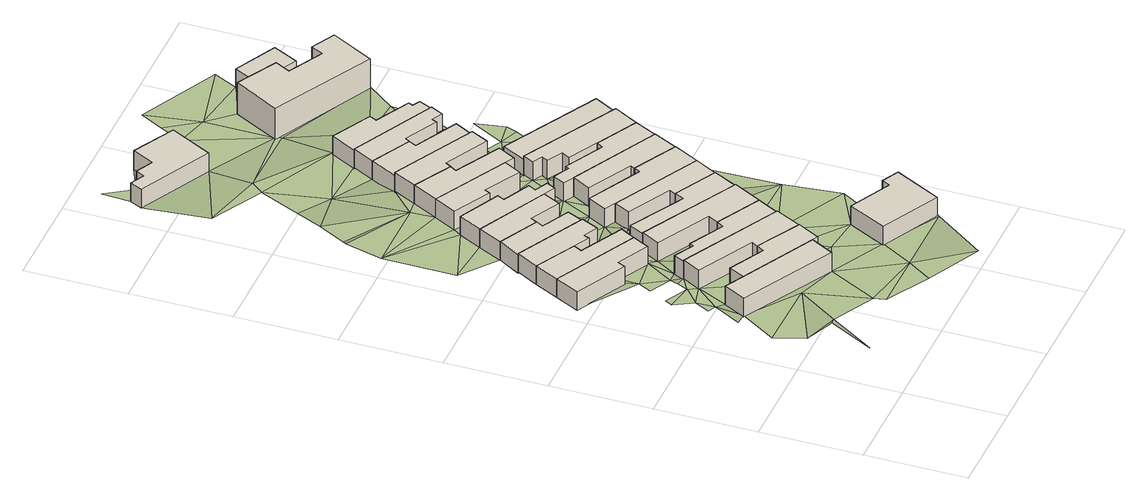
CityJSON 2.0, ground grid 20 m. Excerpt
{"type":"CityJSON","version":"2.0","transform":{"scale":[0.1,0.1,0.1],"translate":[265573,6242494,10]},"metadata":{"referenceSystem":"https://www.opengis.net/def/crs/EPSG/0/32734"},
"CityObjects":{
"building1":{"type":"Building","attributes":{"address":"56 Kingsley Road Salt River Cape Town","building":"house","building:levels":1,"building_height":4.1,"plus_code":"4FRW3F97+8JJ","ground_height":13.78,"roof_height":17.88},"geometry":[{"type":"Solid","lod":"1","boundaries":[[[[0,1,2,3]],[[1,4,5,2]],[[4,6,7,5]],[[6,8,9,7]],[[8,0,3,9]],[[3,2,5,7,9]],[[8,6,4,1,0]]]]}]},
"building2":{"type":"Building","attributes":{"address":"51 Goldsmith Road Salt River Cape Town","building":"house","building:levels":1,"building_height":4.1,"plus_code":"4FRW3F97+CHV","ground_height":13.04,"roof_height":17.14},"geometry":[{"type":"Solid","lod":"1","boundaries":[[[[10,11,12,13]],[[11,14,15,12]],[[14,16,17,15]],[[16,18,19,17]],[[18,20,21,19]],[[20,10,13,21]],[[13,12,15,17,19,21]],[[20,18,16,14,11,10]]]]}]},
"building3":{"type":"Building","attributes":{"address":"49 Goldsmith Road Salt River Cape Town","building":"house","building:levels":1,"building_height":4.1,"plus_code":"4FRW3F97+FH5","ground_height":13.04,"roof_height":17.14},"geometry":[{"type":"Solid","lod":"1","boundaries":[[[[22,10,13,23]],[[10,20,21,13]],[[20,24,25,21]],[[24,26,27,25]],[[26,28,29,27]],[[28,22,23,29]],[[23,13,21,25,27,29]],[[28,26,24,20,10,22]]]]}]},
"building4":{"type":"Building","attributes":{"address":"54 Kingsley Road Salt River Cape Town","building":"house","building:levels":1,"building_height":4.1,"plus_code":"4FRW3F97+8JW","ground_height":13.78,"roof_height":17.88},"geometry":[{"type":"Solid","lod":"1","boundaries":[[[[1,0,3,2]],[[0,30,31,3]],[[30,32,33,31]],[[32,34,35,33]],[[34,36,37,35]],[[36,38,39,37]],[[38,1,2,39]],[[2,3,31,33,35,37,39]],[[38,36,34,32,30,0,1]]]]}]},
"building5":{"type":"Building","attributes":{"address":"47 Goldsmith Road Salt River Cape Town","building":"house","building:levels":1,"building_height":4.1,"plus_code":"4FRW3F97+FHH","ground_height":13.04,"roof_height":17.14},"geometry":[{"type":"Solid","lod":"1","boundaries":[[[[40,22,23,41]],[[22,28,29,23]],[[28,42,43,29]],[[42,44,45,43]],[[44,46,47,45]],[[46,48,49,47]],[[48,40,41,49]],[[41,23,29,43,45,47,49]],[[48,46,44,42,28,22,40]]]]}]},
"building6":{"type":"Building","attributes":{"address":"52 Kingsley Road Salt River Cape Town","building":"house","building:levels":1,"building_height":4.1,"plus_code":"4FRW3F97+9JG","ground_height":13.74,"roof_height":17.84},"geometry":[{"type":"Solid","lod":"1","boundaries":[[[[50,51,52,53]],[[51,54,55,52]],[[54,56,57,55]],[[56,58,59,57]],[[58,60,61,59]],[[60,50,53,61]],[[53,52,55,57,59,61]],[[60,58,56,54,51,50]]]]}]},
"building7":{"type":"Building","attributes":{"address":"45 Goldsmith Road Salt River Cape Town","building":"house","building:levels":1,"building_height":4.1,"plus_code":"4FRW3F97+FJR","ground_height":12.68,"roof_height":16.78},"geometry":[{"type":"Solid","lod":"1","boundaries":[[[[62,63,64,65]],[[63,66,67,64]],[[66,68,69,67]],[[68,70,71,69]],[[70,72,73,71]],[[72,62,65,73]],[[65,64,67,69,71,73]],[[72,70,68,66,63,62]]]]}]},
"building8":{"type":"Building","attributes":{"address":"50 Kingsley Road Salt River Cape Town","building":"house","building:levels":1,"building_height":4.1,"plus_code":"4FRW3F97+9MC","ground_height":13.38,"roof_height":17.48},"geometry":[{"type":"Solid","lod":"1","boundaries":[[[[74,75,76,77]],[[75,78,79,76]],[[78,80,81,79]],[[80,82,83,81]],[[82,84,85,83]],[[84,86,87,85]],[[86,88,89,87]],[[88,74,77,89]],[[77,76,79,81,83,85,87,89]],[[88,86,84,82,80,78,75,74]]]]}]},
"building9":{"type":"Building","attributes":{"address":"43 Goldsmith Road Salt River Cape Town","building":"house","building:levels":1,"building_height":4.1,"plus_code":"4FRW3F97+GJ7","ground_height":12.65,"roof_height":16.75},"geometry":[{"type":"Solid","lod":"1","boundaries":[[[[90,91,92,93]],[[91,94,95,92]],[[94,96,97,95]],[[96,98,99,97]],[[98,100,101,99]],[[100,90,93,101]],[[93,92,95,97,99,101]],[[100,98,96,94,91,90]]]]}]},
"building10":{"type":"Building","attributes":{"address":"48 Kingsley Road Salt River Cape Town","building":"house","building:levels":1,"building_height":4.1,"plus_code":"4FRW3F97+CM2","ground_height":13.38,"roof_height":17.48},"geometry":[{"type":"Solid","lod":"1","boundaries":[[[[75,102,103,76]],[[102,104,105,103]],[[104,106,107,105]],[[106,108,109,107]],[[108,78,79,109]],[[78,75,76,79]],[[76,103,105,107,109,79]],[[78,108,106,104,102,75]]]]}]},
"building11":{"type":"Building","attributes":{"address":"41 Goldsmith Road Salt River Cape Town","building":"house","building:levels":1,"building_height":4.1,"plus_code":"4FRW3F97+GJG","ground_height":12.65,"roof_height":16.75},"geometry":[{"type":"Solid","lod":"1","boundaries":[[[[90,100,101,93]],[[100,110,111,101]],[[110,112,113,111]],[[112,114,115,113]],[[114,116,117,115]],[[116,118,119,117]],[[118,120,121,119]],[[120,122,123,121]],[[122,90,93,123]],[[93,101,111,113,115,117,119,121,123]],[[122,120,118,116,114,112,110,100,90]]]]}]},
"building12":{"type":"Building","attributes":{"address":"46 Kingsley Road Salt River Cape Town","building":"house","building:levels":1,"building_height":4.1,"plus_code":"4FRW3F97+CM8","ground_height":13.12,"roof_height":17.22},"geometry":[{"type":"Solid","lod":"1","boundaries":[[[[124,125,126,127]],[[125,128,129,126]],[[128,130,131,129]],[[130,132,133,131]],[[132,134,135,133]],[[134,124,127,135]],[[127,126,129,131,133,135]],[[134,132,130,128,125,124]]]]}]},
"building13":{"type":"Building","attributes":{"address":"39 Kingsley Road Salt River Cape Town","building":"house","building:levels":1,"building_height":4.1,"plus_code":"4FRW3F97+7PV","ground_height":13.7,"roof_height":17.8},"geometry":[{"type":"Solid","lod":"1","boundaries":[[[[136,137,138,139]],[[137,140,141,138]],[[140,142,143,141]],[[142,144,145,143]],[[144,146,147,145]],[[146,136,139,147]],[[139,138,141,143,145,147]],[[146,144,142,140,137,136]]]]}]},
"building14":{"type":"Building","attributes":{"address":"39 Goldsmith Road Salt River Cape Town","building":"house","building:levels":1,"building_height":4.1,"plus_code":"4FRW3F97+GJX","ground_height":12.65,"roof_height":16.75},"geometry":[{"type":"Solid","lod":"1","boundaries":[[[[148,149,150,151]],[[149,152,153,150]],[[152,154,155,153]],[[154,156,157,155]],[[156,158,159,157]],[[158,148,151,159]],[[151,150,153,155,157,159]],[[158,156,154,152,149,148]]]]}]},
"building15":{"type":"Building","attributes":{"address":"44 Kingsley Road Salt River Cape Town","building":"house","building:levels":1,"building_height":4.1,"plus_code":"4FRW3F97+CMP","ground_height":13.04,"roof_height":17.14},"geometry":[{"type":"Solid","lod":"1","boundaries":[[[[160,161,162,163]],[[161,164,165,162]],[[164,166,167,165]],[[166,168,169,167]],[[168,170,171,169]],[[170,160,163,171]],[[163,162,165,167,169,171]],[[170,168,166,164,161,160]]]]}]},
"building16":{"type":"Building","attributes":{"address":"42 Kingsley Road Salt River Cape Town","building":"house","building:levels":1,"building_height":4.1,"plus_code":"4FRW3F97+FM5","ground_height":13.04,"roof_height":17.14},"geometry":[{"type":"Solid","lod":"1","boundaries":[[[[161,172,173,162]],[[172,174,175,173]],[[174,176,177,175]],[[176,178,179,177]],[[178,180,181,179]],[[180,164,165,181]],[[164,161,162,165]],[[162,173,175,177,179,181,165]],[[164,180,178,176,174,172,161]]]]}]},
"building17":{"type":"Building","attributes":{"address":"37 Goldsmith Road Salt River Cape Town","building":"house","building:levels":1,"building_height":4.1,"plus_code":"4FRW3F97+HM6","ground_height":12.65,"roof_height":16.75},"geometry":[{"type":"Solid","lod":"1","boundaries":[[[[182,148,151,183]],[[148,158,159,151]],[[158,184,185,159]],[[184,186,187,185]],[[186,188,189,187]],[[188,190,191,189]],[[190,182,183,191]],[[183,151,159,185,187,189,191]],[[190,188,186,184,158,148,182]]]]}]},
"building18":{"type":"Building","attributes":{"address":"28 Goldsmith Road Salt River Cape Town","building":"house","building:levels":1,"building_height":4.1,"plus_code":"4FRW3F97+PJV","ground_height":10.99,"roof_height":15.09},"geometry":[{"type":"Solid","lod":"1","boundaries":[[[[192,193,194,195]],[[193,196,197,194]],[[196,198,199,197]],[[198,200,201,199]],[[200,202,203,201]],[[202,204,205,203]],[[204,206,207,205]],[[206,192,195,207]],[[195,194,197,199,201,203,205,207]],[[206,204,202,200,198,196,193,192]]]]}]},
"building19":{"type":"Building","attributes":{"address":"35 Goldsmith Road Salt River Cape Town","building":"house","building:levels":1,"building_height":4.1,"plus_code":"4FRW3F97+HMM","ground_height":12.65,"roof_height":16.75},"geometry":[{"type":"Solid","lod":"1","boundaries":[[[[208,182,183,209]],[[182,190,191,183]],[[190,210,211,191]],[[210,212,213,211]],[[212,214,215,213]],[[214,208,209,215]],[[209,183,191,211,213,215]],[[214,212,210,190,182,208]]]]}]},
"building20":{"type":"Building","attributes":{"address":"40 Kingsley Road Salt River Cape Town","building":"house","building:levels":1,"building_height":4.1,"plus_code":"4FRW3F97+FPC","ground_height":12.95,"roof_height":17.05},"geometry":[{"type":"Solid","lod":"1","boundaries":[[[[216,217,218,219]],[[217,220,221,218]],[[220,222,223,221]],[[222,224,225,223]],[[224,226,227,225]],[[226,216,219,227]],[[219,218,221,223,225,227]],[[226,224,222,220,217,216]]]]}]},
"building21":{"type":"Building","attributes":{"address":"38 Kingsley Road Salt River Cape Town","building":"house","building:levels":1,"building_height":4.1,"plus_code":"4FRW3F97+FPM","ground_height":12.76,"roof_height":16.86},"geometry":[{"type":"Solid","lod":"1","boundaries":[[[[228,229,230,231]],[[229,232,233,230]],[[232,234,235,233]],[[234,236,237,235]],[[236,238,239,237]],[[238,240,241,239]],[[240,242,243,241]],[[242,244,245,243]],[[244,228,231,245]],[[231,230,233,235,237,239,241,243,245]],[[244,242,240,238,236,234,232,229,228]]]]}]},
"building22":{"type":"Building","attributes":{"address":"33 Goldsmith Road Salt River Cape Town","building":"house","building:levels":1,"building_height":4.1,"plus_code":"4FRW3F97+HMW","ground_height":11.87,"roof_height":15.97},"geometry":[{"type":"Solid","lod":"1","boundaries":[[[[246,247,248,249]],[[247,250,251,248]],[[250,252,253,251]],[[252,254,255,253]],[[254,256,257,255]],[[256,246,249,257]],[[249,248,251,253,255,257]],[[256,254,252,250,247,246]]]]}]},
"building23":{"type":"Building","attributes":{"address":"36 Kingsley Road Salt River Cape Town","building":"house","building:levels":1,"building_height":4.1,"plus_code":"4FRW3F97+GP3","ground_height":12.76,"roof_height":16.86},"geometry":[{"type":"Solid","lod":"1","boundaries":[[[[229,258,259,230]],[[258,260,261,259]],[[260,262,263,261]],[[262,264,265,263]],[[264,266,267,265]],[[266,268,269,267]],[[268,270,271,269]],[[270,232,233,271]],[[232,229,230,233]],[[230,259,261,263,265,267,269,271,233]],[[232,270,268,266,264,262,260,258,229]]]]}]},
"building24":{"type":"Building","attributes":{"address":"31 Goldsmith Road Salt River Cape Town","building":"house","building:levels":1,"building_height":4.1,"plus_code":"4FRW3F97+JM8","ground_height":11.87,"roof_height":15.97},"geometry":[{"type":"Solid","lod":"1","boundaries":[[[[272,246,249,273]],[[246,256,257,249]],[[256,274,275,257]],[[274,276,277,275]],[[276,278,279,277]],[[278,280,281,279]],[[280,282,283,281]],[[282,272,273,283]],[[273,249,257,275,277,279,281,283]],[[282,280,278,276,274,256,246,272]]]]}]},
"building25":{"type":"Building","attributes":{"address":"29 Goldsmith Road Salt River Cape Town","building":"house","building:levels":1,"building_height":4.1,"plus_code":"4FRW3F97+JMQ","ground_height":11.59,"roof_height":15.69},"geometry":[{"type":"Solid","lod":"1","boundaries":[[[[284,285,286,287]],[[285,288,289,286]],[[288,290,291,289]],[[290,292,293,291]],[[292,294,295,293]],[[294,296,297,295]],[[296,298,299,297]],[[298,284,287,299]],[[287,286,289,291,293,295,297,299]],[[298,296,294,292,290,288,285,284]]]]}]},
"building26":{"type":"Building","attributes":{"address":"34 Kingsley Road Salt River Cape Town","building":"house","building:levels":1,"building_height":4.1,"plus_code":"4FRW3F97+GPG","ground_height":12.04,"roof_height":16.14},"geometry":[{"type":"Solid","lod":"1","boundaries":[[[[300,301,302,303]],[[301,304,305,302]],[[304,306,307,305]],[[306,300,303,307]],[[303,302,305,307]],[[306,304,301,300]]]]}]},
"building27":{"type":"Building","attributes":{"address":"25 Tennyson Street Salt River Cape Town","building":"apartments","building:levels":2,"building:flats":"3","building_height":6.9,"plus_code":"4FRW3F97+MPV","ground_height":10.92,"roof_height":17.82},"geometry":[{"type":"Solid","lod":"1","boundaries":[[[[308,309,310,311]],[[309,312,313,310]],[[312,314,315,313]],[[314,316,317,315]],[[316,318,319,317]],[[318,320,321,319]],[[320,322,323,321]],[[322,308,311,323]],[[311,310,313,315,317,319,321,323]],[[322,320,318,316,314,312,309,308]]]]}]},
"building28":{"type":"Building","attributes":{"address":"25 Goldsmith Road Salt River Cape Town","building":"house","building:levels":1,"building_height":4.1,"plus_code":"4FRW3F97+PPH","ground_height":10.77,"roof_height":14.87},"geometry":[{"type":"Solid","lod":"1","boundaries":[[[[324,325,326,327]],[[325,328,329,326]],[[328,330,331,329]],[[330,324,327,331]],[[327,326,329,331]],[[330,328,325,324]]]]}]},
"terrain1":{"type":"TINRelief","geometry":[{"type":"CompositeSurface","lod":"1","boundaries":[[[332,333,334]],[[332,335,333]],[[335,336,337]],[[338,339,340]],[[336,335,332]],[[337,336,340]],[[340,4,338]],[[341,342,338]],[[332,343,336]],[[344,341,345]],[[346,338,4]],[[344,345,347]],[[346,341,338]],[[1,38,4]],[[345,341,346]],[[348,349,350]],[[346,4,38]],[[8,340,336]],[[351,345,346]],[[352,353,348]],[[345,351,354]],[[349,348,355]],[[336,343,8]],[[343,356,357]],[[351,353,354]],[[358,346,38]],[[86,353,351]],[[348,359,355]],[[353,359,348]],[[356,360,357]],[[353,86,359]],[[343,357,8]],[[34,38,36]],[[34,358,38]],[[106,359,86]],[[86,361,362]],[[106,86,362]],[[363,62,90]],[[364,365,366]],[[359,106,367]],[[363,122,368]],[[367,369,359]],[[365,364,370]],[[367,106,104]],[[8,30,0]],[[357,360,371]],[[122,363,90]],[[104,369,367]],[[357,372,8]],[[365,373,374]],[[8,375,30]],[[106,362,376]],[[365,370,373]],[[369,104,377]],[[8,372,375]],[[370,369,377]],[[362,378,379]],[[149,368,122]],[[368,380,381]],[[376,362,379]],[[32,30,375]],[[368,149,148]],[[382,373,370]],[[383,370,377]],[[381,380,384]],[[385,386,387]],[[388,373,382]],[[387,386,389]],[[371,390,357]],[[148,380,368]],[[382,370,383]],[[357,390,372]],[[384,380,391]],[[32,375,136]],[[375,372,136]],[[389,386,392]],[[149,122,152]],[[386,388,178]],[[377,393,383]],[[388,382,178]],[[136,51,32]],[[382,383,164]],[[377,394,393]],[[178,392,386]],[[152,122,120]],[[395,396,391]],[[395,391,380]],[[397,372,390]],[[182,380,148]],[[398,383,393]],[[152,120,154]],[[392,178,399]],[[400,120,118]],[[392,401,402]],[[393,394,403]],[[51,136,404]],[[401,392,399]],[[403,398,393]],[[405,399,178]],[[208,380,182]],[[396,395,406]],[[407,206,204]],[[51,408,409]],[[410,154,120]],[[208,395,380]],[[411,412,400]],[[407,406,413]],[[414,136,146]],[[400,410,120]],[[415,202,198]],[[178,176,405]],[[202,200,198]],[[399,412,401]],[[404,136,414]],[[399,405,416]],[[399,240,412]],[[412,410,400]],[[206,407,413]],[[408,417,409]],[[404,408,51]],[[412,240,410]],[[395,208,246]],[[176,174,405]],[[174,418,405]],[[410,240,262]],[[419,420,240]],[[198,196,193]],[[417,408,125]],[[266,240,420]],[[395,421,406]],[[422,410,423]],[[246,272,395]],[[262,423,410]],[[240,266,262]],[[424,425,426]],[[413,406,421]],[[422,423,427]],[[260,423,262]],[[266,420,428]],[[427,423,260]],[[264,262,266]],[[429,430,426]],[[272,421,395]],[[125,408,431]],[[266,428,268]],[[432,125,431]],[[420,433,428]],[[429,426,425]],[[427,260,434]],[[425,427,434]],[[435,206,413]],[[436,193,437]],[[438,432,431]],[[439,428,433]],[[437,193,192]],[[434,429,425]],[[440,413,421]],[[206,441,192]],[[442,429,434]],[[435,413,440]],[[443,444,445]],[[441,437,192]],[[446,429,442]],[[206,435,441]],[[443,445,447]],[[442,434,448]],[[449,448,434]],[[444,450,445]],[[446,442,450]],[[451,440,421]],[[450,442,452]],[[449,453,448]],[[449,434,301]],[[445,450,452]],[[441,435,454]],[[445,452,455]],[[454,456,441]],[[453,457,448]],[[442,458,452]],[[448,457,459]],[[292,451,460]],[[435,308,454]],[[456,454,461]],[[462,452,458]],[[440,463,435]],[[463,440,451]],[[292,464,451]],[[288,292,290]],[[288,462,458]],[[288,458,292]],[[292,458,464]],[[324,454,308]],[[464,463,451]],[[465,461,454]],[[325,308,466]],[[325,324,308]],[[454,324,465]],[[467,466,468]],[[325,466,467]]]}]}
},
"vertices":[
[289,279,38],[141,356,38],[141,356,79],[289,279,79],[103,376,38],[103,376,79],[79,332,38],[79,332,79],[264,233,38],[264,233,79],
[29,669,30],[4,621,30],[4,621,71],[29,669,71],[106,568,30],[106,568,71],[114,584,30],[114,584,71],[177,551,30],[177,551,71],[194,584,30],[194,584,71],
[53,717,30],[53,717,71],[210,613,30],[210,613,71],[124,658,30],[124,658,71],[133,675,30],[133,675,71],
[300,273,38],[300,273,79],[324,317,38],[324,317,79],[237,365,38],[237,365,79],[228,350,38],[228,350,79],[157,387,38],[157,387,79],
[77,760,30],[77,760,71],[164,658,30],[164,658,71],[169,669,30],[169,669,71],[198,655,30],[198,655,71],[214,689,30],[214,689,71],
[324,317,37],[350,369,37],[350,369,78],[324,317,78],[152,473,37],[152,473,78],[132,437,37],[132,437,78],[244,377,37],[244,377,78],[237,365,37],[237,365,78],
[103,804,27],[77,760,27],[77,760,68],[103,804,68],[214,689,27],[214,689,68],[229,722,27],[229,722,68],[174,750,27],[174,750,68],[182,764,27],[182,764,68],
[350,369,34],[373,412,34],[373,412,75],[350,369,75],[284,459,34],[284,459,75],[276,445,34],[276,445,75],[206,482,34],[206,482,75],[202,474,34],[202,474,75],[163,495,34],[163,495,75],[152,473,34],[152,473,75],
[127,852,26],[103,804,26],[103,804,67],[127,852,67],[182,764,26],[182,764,67],[189,777,26],[189,777,67],[249,746,26],[249,746,67],[267,782,26],[267,782,67],
[403,468,34],[403,468,75],[208,572,34],[208,572,75],[188,536,34],[188,536,75],[295,479,34],[295,479,75],
[290,770,26],[290,770,67],[299,788,26],[299,788,67],[273,801,26],[273,801,67],[281,816,26],[281,816,67],[226,843,26],[226,843,67],[233,857,26],[233,857,67],[151,898,26],[151,898,67],
[403,468,31],[428,516,31],[428,516,72],[403,468,72],[343,561,31],[343,561,72],[334,542,31],[334,542,72],[225,602,31],[225,602,72],[208,572,31],[208,572,72],
[410,251,37],[371,175,37],[371,175,78],[410,251,78],[488,116,37],[488,116,78],[535,208,37],[535,208,78],[501,225,37],[501,225,78],[493,209,37],[493,209,78],
[185,958,26],[161,913,26],[161,913,67],[185,958,67],[235,873,26],[235,873,67],[241,884,26],[241,884,67],[313,845,26],[313,845,67],[332,880,26],[332,880,67],
[428,516,30],[452,560,30],[452,560,71],[428,516,71],[279,651,30],[279,651,71],[263,619,30],[263,619,71],[350,574,30],[350,574,71],[343,561,30],[343,561,71],
[478,610,30],[478,610,71],[391,656,30],[391,656,71],[384,644,30],[384,644,71],[277,700,30],[277,700,71],[257,663,30],[257,663,71],
[211,1008,26],[211,1008,67],[350,870,26],[350,870,67],[369,905,26],[369,905,67],[278,954,26],[278,954,67],[286,967,26],[286,967,67],
[238,1477,10],[154,1521,10],[154,1521,51],[238,1477,51],[132,1478,10],[132,1478,51],[98,1495,10],[98,1495,51],[89,1478,10],[89,1478,51],[61,1492,10],[61,1492,51],[49,1468,10],[49,1468,51],[194,1393,10],[194,1393,51],
[235,1054,26],[235,1054,67],[293,978,26],[293,978,67],[381,933,26],[381,933,67],[399,968,26],[399,968,67],
[478,610,29],[502,658,29],[502,658,70],[478,610,70],[328,748,29],[328,748,70],[308,712,29],[308,712,70],[396,665,29],[396,665,70],[391,656,29],[391,656,70],
[502,658,28],[524,702,28],[524,702,69],[502,658,69],[441,746,28],[441,746,69],[434,733,28],[434,733,69],[356,774,28],[356,774,69],[352,767,28],[352,767,69],[320,783,28],[320,783,69],[307,759,28],[307,759,69],[328,748,28],[328,748,69],
[262,1107,19],[235,1054,19],[235,1054,60],[262,1107,60],[399,968,19],[399,968,60],[420,1006,19],[420,1006,60],[333,1051,19],[333,1051,60],[341,1066,19],[341,1066,60],
[551,751,28],[551,751,69],[359,855,28],[359,855,69],[348,834,28],[348,834,69],[368,823,28],[368,823,69],[361,811,28],[361,811,69],[392,794,28],[392,794,69],[383,777,28],[383,777,69],
[285,1150,19],[285,1150,60],[346,1075,19],[346,1075,60],[413,1041,19],[413,1041,60],[417,1051,19],[417,1051,60],[439,1040,19],[439,1040,60],[452,1065,19],[452,1065,60],
[285,1150,16],[452,1065,16],[452,1065,57],[285,1150,57],[464,1092,16],[464,1092,57],[449,1100,16],[449,1100,57],[453,1109,16],[453,1109,57],[384,1145,16],[384,1145,57],[391,1160,16],[391,1160,57],[312,1201,16],[312,1201,57],
[551,751,20],[577,798,20],[577,798,61],[551,751,61],[384,902,20],[384,902,61],[359,855,20],[359,855,61],
[377,1407,9],[328,1316,9],[328,1316,78],[377,1407,78],[527,1210,9],[527,1210,78],[573,1295,9],[573,1295,78],[525,1320,9],[525,1320,78],[512,1296,9],[512,1296,78],[442,1333,9],[442,1333,78],[458,1363,9],[458,1363,78],
[452,1438,8],[426,1388,8],[426,1388,49],[452,1438,49],[512,1345,8],[512,1345,49],[537,1395,8],[537,1395,49],
[122,176,43],[104,173,48],[57,84,48],[53,201,42],[183,260,39],[33,260,42],[90,389,38],[60,335,38],[79,332,42],[90,427,38],[74,397,38],[206,133,43],[69,465,38],[122,455,38],[132,437,38],[76,479,38],[113,543,34],[106,568,35],[4,621,35],[152,473,38],[99,517,35],[142,495,34],[132,476,38],[114,584,34],[212,110,43],[333,110,40],[244,377,38],[177,551,34],[301,62,40],[202,474,38],[206,482,38],[33,860,27],[124,658,31],[164,658,31],[133,675,31],[183,560,34],[33,1005,27],[194,584,34],[210,613,34],[403,6,45],[371,175,40],[198,655,31],[169,669,31],[333,260,38],[295,479,37],[225,602,34],[276,445,37],[284,459,37],[183,1005,26],[53,1079,27],[257,663,31],[263,619,35],[64,1089,21],[174,750,31],[229,722,31],[182,764,31],[214,689,31],[189,777,31],[484,110,40],[94,1144,21],[249,746,31],[333,560,35],[334,542,35],[183,1155,18],[120,1196,18],[488,116,40],[350,574,35],[307,759,30],[281,816,28],[290,770,30],[267,782,30],[343,561,35],[493,296,37],[308,712,30],[163,1281,14],[55,1336,16],[484,410,34],[373,412,37],[313,845,28],[273,801,28],[299,788,28],[183,1305,14],[466,249,37],[65,1549,9],[328,748,30],[403,468,37],[396,665,30],[352,767,30],[356,774,30],[312,1201,19],[332,880,28],[333,860,28],[278,954,28],[369,905,28],[286,967,28],[350,870,28],[383,777,30],[381,933,28],[293,978,28],[484,560,31],[452,560,31],[434,733,29],[384,902,28],[328,1316,12],[200,1519,10],[195,1511,10],[478,610,31],[441,746,29],[333,1305,12],[266,1472,9],[405,944,28],[341,1066,28],[333,1051,28],[413,1041,27],[399,968,28],[346,1075,28],[438,927,27],[456,873,27],[420,1006,27],[391,1160,19],[439,1040,27],[476,912,27],[333,1455,9],[417,1051,27],[290,1519,9],[485,934,27],[481,1091,16],[473,993,27],[384,1145,19],[316,1565,8],[452,1065,27],[527,1210,16],[484,1155,16],[476,1486,8],[458,1363,12],[512,1345,12],[442,1333,12]
]}
